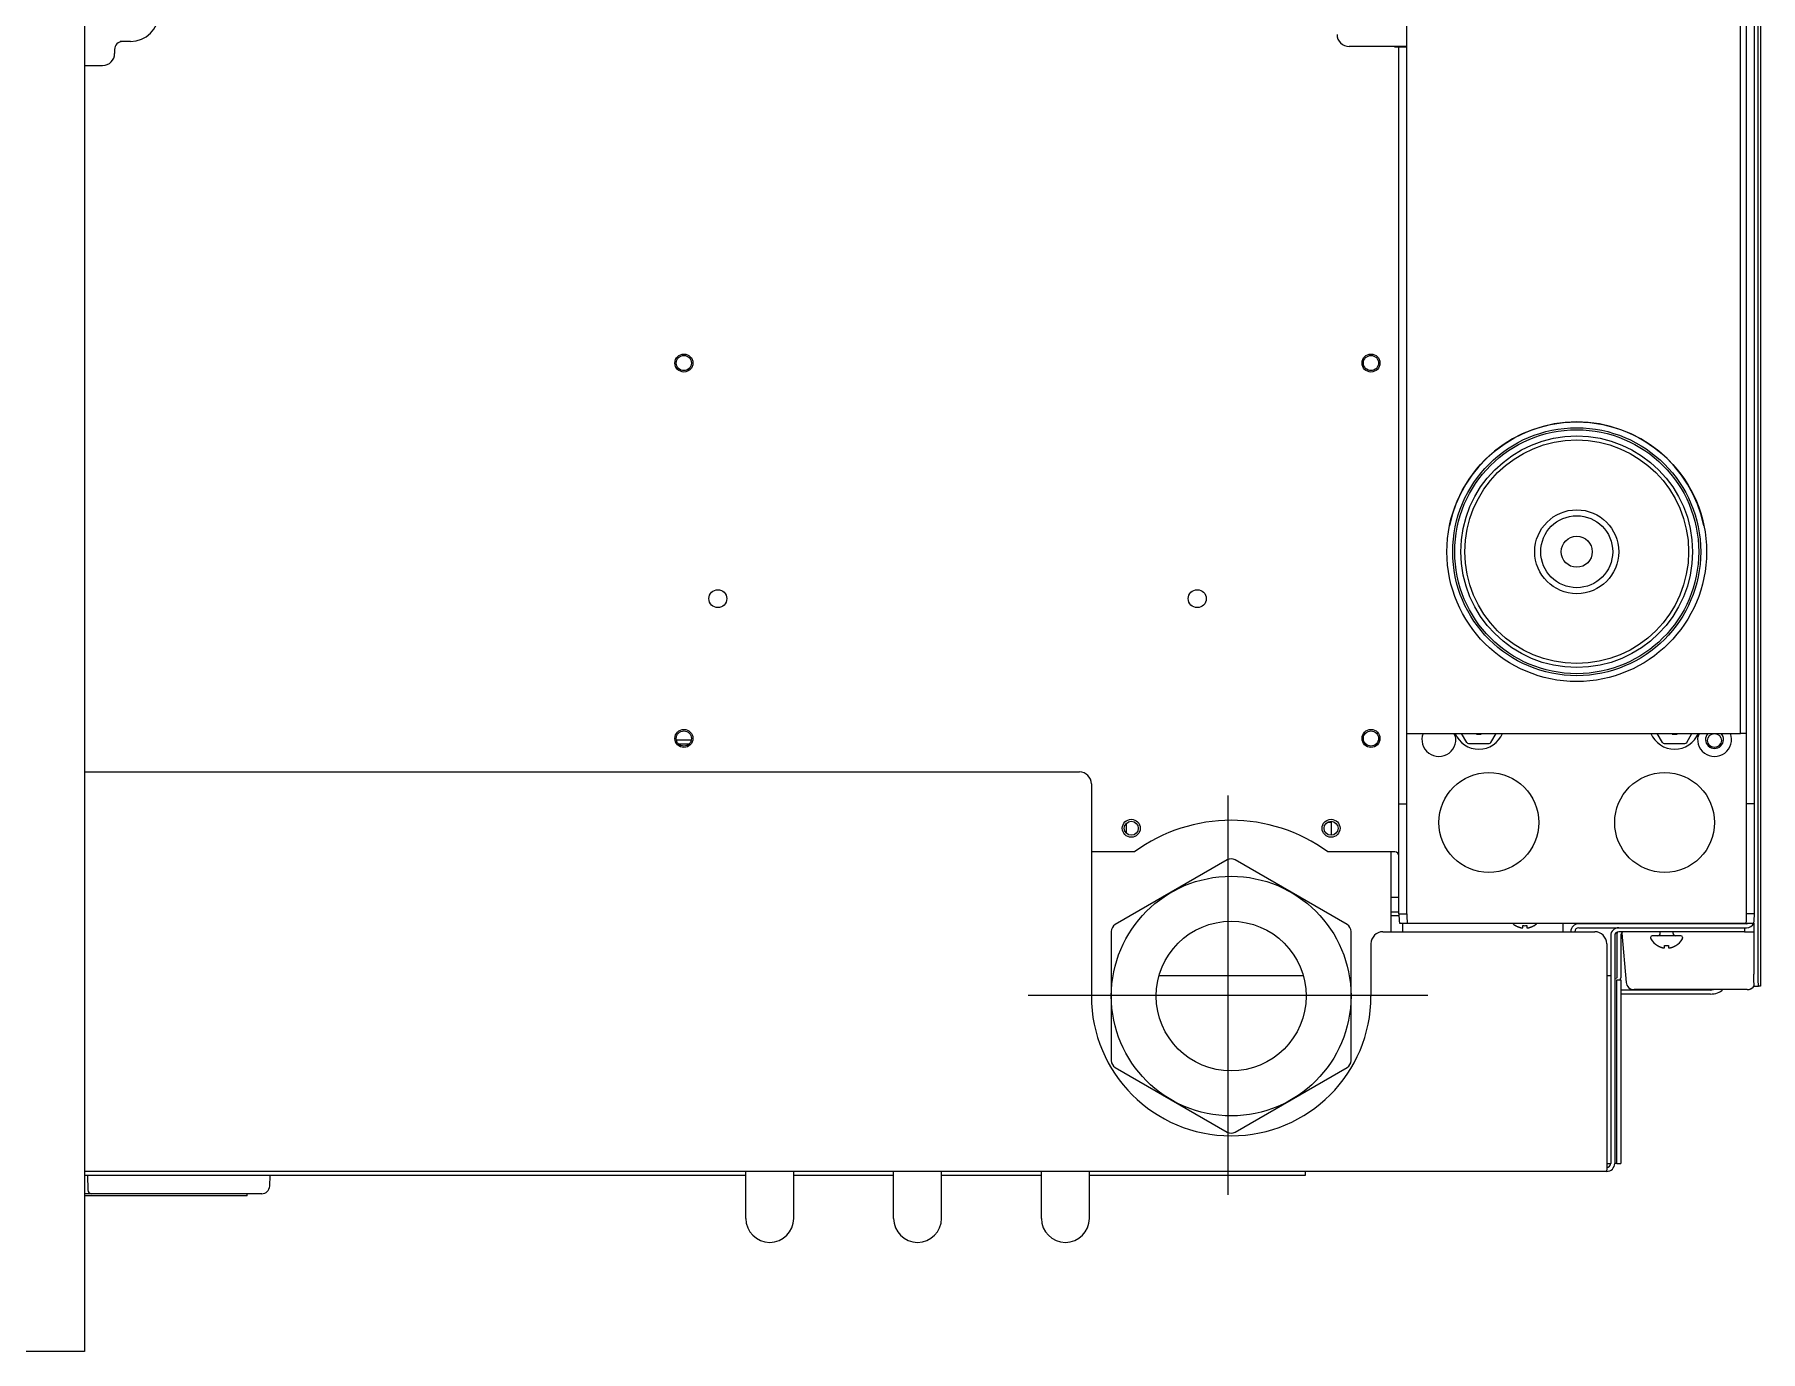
# Model space of a CAD drawing. Header units: millimetres. Extents: x 900 to 7803, y 2935 to 8583.
# Drawn here: x 5044 to 5476, y 7587.5 to 7917.2 of the extents above; entities that cross this region are included whole.
import ezdxf

# ---------------------------------------------------------------- set-up
doc = ezdxf.new("R2010")
doc.units = ezdxf.units.MM
doc.header["$LTSCALE"] = 676.148
doc.layers.get('0').update_dxf_attribs({"linetype": 'CONTINUOUS'})
doc.layers.add('ASSI', color=7, linetype='CONTINUOUS')
doc.layers.add('GEOM', color=7, linetype='CONTINUOUS')

msp = doc.modelspace()

# ---------------------------------------------------------------- linework, layer by layer
at = {"linetype": 'Continuous'}
for p, q in [((5387.52, 7742.22), (5387.52, 8325.29)), ((5471.02, 7742.22), (5471.02, 8323.59)), ((5383.52, 7914.22), (5373.02, 7914.22)), ((5387.52, 7742.22), (5471.02, 7742.22)), ((5430.52, 7693.57), (5440.52, 7693.57)), ((5472.02, 7693.57), (5472.52, 7693.57))]:
    msp.add_line(p, q, dxfattribs=at)
at = {"color": 7, "linetype": 'Continuous'}
for p, q in [((5472.52, 7742.22), (5472.52, 8325.29)), ((5384.52, 7914.04), (5384.52, 7914.2)), ((5387.52, 7914.04), (5384.52, 7914.04)), ((5472.52, 7742.22), (5471.02, 7742.22)), ((5385.52, 7701.17), (5383.52, 7701.17)), ((5414.72, 7694.1), (5414.72, 7694.13)), ((5416.09, 7693.57), (5416.11, 7693.57)), ((5416.52, 7693.58), (5416.52, 7694.13)), ((5417.52, 7694.13), (5417.52, 7693.58)), ((5417.95, 7693.57), (5418.02, 7693.58)), ((5419.32, 7694.13), (5419.32, 7694.1)), ((5472.52, 7694.57), (5430.52, 7694.57)), ((5450.22, 7689.1), (5450.22, 7689.13)), ((5451.59, 7688.57), (5451.61, 7688.57)), ((5452.02, 7688.58), (5452.02, 7689.13)), ((5453.02, 7689.13), (5453.02, 7688.58)), ((5453.45, 7688.57), (5453.52, 7688.58)), ((5454.82, 7689.13), (5454.82, 7689.1))]:
    msp.add_line(p, q, dxfattribs=at)
at = {"color": 1}
for p, q in [((5342.71, 7726.72), (5342.71, 7626.72)), ((5292.71, 7676.72), (5392.71, 7676.72))]:
    msp.add_line(p, q, dxfattribs=at)
at = {"linetype": 'Continuous'}
msp.add_circle((5464.52, 7740.47), 1.75, dxfattribs=at)
for centre, radius, start, end in [((5373.02, 7917.22), 3, 180.0007, 270.0007), ((5430.02, 7787.72), 32.5, 11.4604, 168.5396), ((5430.52, 7692.57), 1, 90, 180), ((5472.52, 7695.57), 2, 270, 334.8272)]:
    msp.add_arc(centre, radius, start, end, dxfattribs=at)
at = {"color": 7, "linetype": 'Continuous'}
for centre, radius, start, end in [((5417.22, 7698.19), 4.8, 226.5381, 238.6273), ((5417.21, 7698.18), 4.75, 238.4659, 241.0313), ((5417.2, 7698.18), 4.75, 241.0316, 241.9926), ((5417.2, 7698.17), 4.75, 241.9926, 243.3187), ((5417.2, 7698.17), 4.74, 243.3188, 244.4598), ((5417.2, 7698.17), 4.74, 244.4598, 245.4278), ((5417.2, 7698.16), 4.73, 245.4278, 246.6825), ((5417.19, 7698.16), 4.73, 246.6826, 247.4526), ((5417.19, 7698.15), 4.72, 247.4524, 248.9975), ((5417.19, 7698.15), 4.72, 248.9977, 249.4819), ((5417.18, 7698.13), 4.7, 249.4813, 251.5344), ((5417.18, 7698.12), 4.68, 251.535, 252.6227), ((5417.17, 7698.1), 4.67, 252.6228, 253.6051), ((5417.17, 7698.07), 4.64, 253.6036, 255.6824), ((5416.27, 7695.57), 2.01, 262.7259, 264.7415), ((5416.27, 7695.53), 1.97, 265.3984, 266.7833), ((5416.27, 7695.52), 1.96, 266.7841, 267.6235), ((5416.27, 7695.52), 1.96, 267.6233, 268.8455), ((5416.27, 7695.51), 1.95, 268.8459, 270.9258), ((5416.27, 7695.52), 1.95, 270.9261, 271.9964), ((5416.27, 7695.52), 1.96, 271.9964, 273.0228), ((5416.27, 7695.53), 1.97, 273.0233, 274.286), ((5416.27, 7695.54), 1.98, 274.2856, 275.1372), ((5416.26, 7695.57), 2.01, 275.1401, 277.2744), ((5417.02, 7697.89), 3.8, 262.4351, 277.5649), ((5417.77, 7695.57), 2.01, 262.7256, 264.8598), ((5417.77, 7695.54), 1.98, 264.8627, 265.7144), ((5417.77, 7695.53), 1.97, 265.714, 266.9767), ((5417.77, 7695.52), 1.96, 266.9771, 268.0037), ((5417.77, 7695.52), 1.95, 268.0037, 269.0738), ((5417.77, 7695.51), 1.95, 269.0741, 271.1541), ((5417.77, 7695.52), 1.95, 271.1544, 272.3767), ((5417.77, 7695.52), 1.96, 272.3765, 273.2159), ((5417.77, 7695.53), 1.97, 273.2166, 274.6016), ((5417.77, 7695.55), 1.98, 274.6009, 275.2558), ((5416.87, 7698.07), 4.64, 284.3176, 286.3964), ((5416.86, 7698.1), 4.67, 286.3949, 287.3772), ((5416.86, 7698.12), 4.68, 287.3773, 288.465), ((5416.85, 7698.13), 4.7, 288.4656, 290.5187), ((5416.85, 7698.15), 4.72, 290.5181, 291.0023), ((5416.85, 7698.15), 4.72, 291.0025, 292.5476), ((5416.84, 7698.16), 4.73, 292.5474, 293.3174), ((5416.84, 7698.16), 4.73, 293.3175, 294.5722), ((5416.84, 7698.17), 4.74, 294.5722, 295.5402), ((5416.84, 7698.17), 4.74, 295.5402, 296.6812), ((5416.84, 7698.17), 4.75, 296.6813, 298.0074), ((5416.83, 7698.18), 4.75, 298.0074, 298.9684), ((5416.83, 7698.18), 4.75, 298.9687, 301.5341), ((5416.82, 7698.19), 4.8, 301.3727, 313.4619), ((5430.52, 7692.57), 2, 90, 180), ((5452.72, 7693.19), 4.8, 210.3012, 238.6273), ((5452.32, 7693.19), 4.8, 301.3727, 329.6988), ((5472.52, 7695.57), 1, 270, 301.7554), ((5452.71, 7693.18), 4.75, 238.4659, 241.0313), ((5452.7, 7693.18), 4.75, 241.0316, 241.9926), ((5452.7, 7693.17), 4.75, 241.9926, 243.3187), ((5452.7, 7693.17), 4.74, 243.3188, 244.4598), ((5452.7, 7693.17), 4.74, 244.4598, 245.4278), ((5452.7, 7693.16), 4.73, 245.4278, 246.6825), ((5452.69, 7693.16), 4.73, 246.6826, 247.4526), ((5452.69, 7693.15), 4.72, 247.4524, 248.9975), ((5452.69, 7693.15), 4.72, 248.9977, 249.4819), ((5452.68, 7693.13), 4.7, 249.4813, 251.5344), ((5452.68, 7693.12), 4.68, 251.535, 252.6227), ((5452.67, 7693.1), 4.67, 252.6228, 253.6051), ((5452.67, 7693.07), 4.64, 253.6036, 255.6824), ((5451.77, 7690.57), 2.01, 262.7259, 264.7415), ((5451.77, 7690.53), 1.97, 265.3984, 266.7833), ((5451.77, 7690.52), 1.96, 266.7841, 267.6235), ((5451.77, 7690.52), 1.96, 267.6233, 268.8455), ((5451.77, 7690.51), 1.95, 268.8459, 270.9258), ((5451.77, 7690.52), 1.95, 270.9261, 271.9964), ((5451.77, 7690.52), 1.96, 271.9964, 273.0228), ((5451.77, 7690.53), 1.97, 273.0233, 274.286), ((5451.77, 7690.54), 1.98, 274.2856, 275.1372), ((5451.76, 7690.57), 2.01, 275.1401, 277.2744), ((5452.52, 7692.89), 3.8, 262.4351, 277.5649), ((5453.27, 7690.57), 2.01, 262.7256, 264.8598), ((5453.27, 7690.54), 1.98, 264.8627, 265.7144), ((5453.27, 7690.53), 1.97, 265.714, 266.9767), ((5453.27, 7690.52), 1.96, 266.9771, 268.0037), ((5453.27, 7690.52), 1.95, 268.0037, 269.0738), ((5453.27, 7690.51), 1.95, 269.0741, 271.1541), ((5453.27, 7690.52), 1.95, 271.1544, 272.3767), ((5453.27, 7690.52), 1.96, 272.3765, 273.2159), ((5453.27, 7690.53), 1.97, 273.2166, 274.6016), ((5453.27, 7690.55), 1.98, 274.6009, 275.2558), ((5452.37, 7693.07), 4.64, 284.3176, 286.3964), ((5452.36, 7693.1), 4.67, 286.3949, 287.3772), ((5452.36, 7693.12), 4.68, 287.3773, 288.465), ((5452.35, 7693.13), 4.7, 288.4656, 290.5187), ((5452.35, 7693.15), 4.72, 290.5181, 291.0023), ((5452.35, 7693.15), 4.72, 291.0025, 292.5476), ((5452.34, 7693.16), 4.73, 292.5474, 293.3174), ((5452.34, 7693.16), 4.73, 293.3175, 294.5722), ((5452.34, 7693.17), 4.74, 294.5722, 295.5402), ((5452.34, 7693.17), 4.74, 295.5402, 296.6812), ((5452.34, 7693.17), 4.75, 296.6813, 298.0074), ((5452.33, 7693.18), 4.75, 298.0074, 298.9684), ((5452.33, 7693.18), 4.75, 298.9687, 301.5341)]:
    msp.add_arc(centre, radius, start, end, dxfattribs=at)
at = {"linetype": 'Continuous'}
msp.add_open_spline([(5384.53, 7914.22), (5384.19, 7914.22), (5383.85, 7914.22), (5383.52, 7914.22)], degree=3, dxfattribs=at)
for points, knots in [([(5387.32, 7914.2), (5387.18, 7914.21), (5386.25, 7914.22), (5385.32, 7914.22), (5384.53, 7914.22)], [0, 0, 0, 0, 0.15208, 1, 1, 1, 1]), ([(5387.52, 7914.2), (5387.52, 7914.21), (5387.41, 7914.18), (5387.37, 7914.2), (5387.32, 7914.2)], [0, 0, 0, 0, 0.252759, 1, 1, 1, 1])]:
    msp.add_open_spline(points, degree=3, knots=knots, dxfattribs=at)
at = {"layer": 'ASSI', "color": 7, "linetype": 'Continuous'}
for p, q in [((5448.52, 7691.17), (5448.52, 7690.97)), ((5456.12, 7691.57), (5448.92, 7691.57)), ((5450.92, 7694.57), (5450.92, 7694.72)), ((5450.92, 7692.17), (5450.92, 7692.49)), ((5454.12, 7694.57), (5454.12, 7694.72)), ((5454.12, 7692.17), (5454.12, 7692.49)), ((5456.52, 7691.17), (5456.52, 7690.97))]:
    msp.add_line(p, q, dxfattribs=at)
at = {"layer": 'ASSI', "linetype": 'Continuous'}
for centre, radius in [((5206.52, 7834.97), 2.25), ((5206.52, 7834.97), 1.9), ((5378.52, 7834.97), 2.25), ((5378.52, 7834.97), 1.9), ((5215.02, 7775.97), 2.25), ((5335.02, 7775.97), 2.25), ((5206.52, 7740.97), 2.25), ((5206.52, 7740.97), 1.9), ((5378.52, 7740.97), 2.25), ((5378.52, 7740.97), 1.9), ((5318.52, 7718.47), 2.25), ((5368.52, 7718.47), 2.25), ((5318.52, 7718.47), 1.75), ((5368.52, 7718.47), 1.75)]:
    msp.add_circle(centre, radius, dxfattribs=at)
at = {"layer": 'ASSI', "color": 7, "linetype": 'Continuous'}
for centre, radius in [((5430.02, 7787.72), 32.5), ((5430.02, 7787.72), 31.04), ((5430.02, 7787.72), 30.54), ((5430.02, 7787.72), 10.5), ((5430.02, 7787.72), 9), ((5430.02, 7787.72), 3.9), ((5408.02, 7719.92), 12.5), ((5452.02, 7719.92), 12.5)]:
    msp.add_circle(centre, radius, dxfattribs=at)
for centre, radius, start, end in [((5395.52, 7740.72), 4.25, 159.2869, 20.7131), ((5464.52, 7740.72), 4.25, 159.2869, 20.7131), ((5417.22, 7698.19), 4.8, 226.5798, 238.6273), ((5416.82, 7698.19), 4.8, 301.3727, 313.4202), ((5448.92, 7691.17), 0.4, 90, 180), ((5448.92, 7690.97), 0.4, 180, 210.3012), ((5452.72, 7693.19), 4.8, 210.3012, 238.6273), ((5452.32, 7693.19), 4.8, 301.3727, 329.6988), ((5456.12, 7691.17), 0.4, 0, 90), ((5456.12, 7690.97), 0.4, 329.6988, 360)]:
    msp.add_arc(centre, radius, start, end, dxfattribs=at)
at = {"layer": 'ASSI', "linetype": 'Continuous'}
for centre, radius, start, end in [((5405.52, 7744.72), 6.75, 201.7483, 209.5193), ((5454.52, 7744.72), 6.75, 330.4807, 338.2517), ((5464.52, 7740.72), 2.25, 138.1814, 41.8186), ((5464.52, 7740.72), 1.9, 219.139, 323.6241)]:
    msp.add_arc(centre, radius, start, end, dxfattribs=at)
at = {"layer": 'GEOM', "color": 7, "linetype": 'Continuous'}
for p, q in [((5056.52, 8457.47), (5056.52, 7587.47)), ((5068.02, 7915.47), (5065.4, 7915.47)), ((5064.02, 7913.47), (5064.02, 7912.46)), ((5056.52, 7909.47), (5061.01, 7909.47)), ((5207.73, 7739.57), (5205.3, 7739.57)), ((5387.52, 7697.02), (5387.52, 7742.22)), ((5402.49, 7739.97), (5401.19, 7742.22)), ((5402.92, 7739.72), (5408.12, 7739.72)), ((5404.89, 7742.22), (5404.89, 7742.07)), ((5404.89, 7742.07), (5404.92, 7742.22)), ((5404.89, 7742.07), (5406.14, 7742.07)), ((5406.14, 7742.07), (5406.11, 7742.22)), ((5406.14, 7742.07), (5406.14, 7742.22)), ((5408.55, 7739.97), (5409.85, 7742.22)), ((5451.49, 7739.97), (5450.19, 7742.22)), ((5451.92, 7739.72), (5457.12, 7739.72)), ((5453.89, 7742.22), (5453.89, 7742.07)), ((5453.89, 7742.07), (5453.92, 7742.22)), ((5453.89, 7742.07), (5455.14, 7742.07)), ((5455.14, 7742.07), (5455.11, 7742.22)), ((5455.14, 7742.07), (5455.14, 7742.22)), ((5457.55, 7739.97), (5458.85, 7742.22)), ((5472.52, 7697.02), (5472.52, 7742.22)), ((5385.52, 7724.62), (5387.52, 7724.62)), ((5474.52, 7724.62), (5472.52, 7724.62)), ((5317.27, 7719.68), (5317.27, 7717.26)), ((5367.79, 7720.04), (5368.52, 7720.04)), ((5368.52, 7720.22), (5368.52, 7716.72)), ((5342.52, 7710.54), (5314.52, 7694.37)), ((5372.52, 7694.37), (5344.52, 7710.54)), ((5385.52, 7696.57), (5383.52, 7696.57)), ((5385.52, 7697.02), (5387.52, 7697.02)), ((5474.52, 7697.02), (5472.52, 7697.02)), ((5313.52, 7692.64), (5313.52, 7660.31)), ((5373.52, 7660.31), (5373.52, 7692.64)), ((5385.69, 7694.72), (5474.35, 7694.72)), ((5386.52, 7692.57), (5386.52, 7694.72)), ((5426.52, 7694.72), (5426.52, 7692.57)), ((5438.52, 7691.57), (5438.52, 7634.57)), ((5440.02, 7691.57), (5440.02, 7681.07)), ((5440.52, 7693.57), (5472.02, 7693.57)), ((5441.3, 7692.22), (5442.38, 7679.9)), ((5472.02, 7693.57), (5472.02, 7692.57)), ((5472.02, 7692.57), (5474.34, 7692.57)), ((5474.34, 7694.72), (5474.34, 7681.97)), ((5361.56, 7681.57), (5325.48, 7681.57)), ((5438.52, 7681.57), (5437.52, 7681.57)), ((5440.02, 7680.57), (5441.02, 7680.57)), ((5440.02, 7634.57), (5440.02, 7680.57)), ((5463.48, 7677.97), (5441.02, 7677.97)), ((5472.7, 7678.07), (5444.37, 7678.07)), ((5472.7, 7678.07), (5472.72, 7678.07)), ((5474.41, 7678.97), (5475.5, 7678.97)), ((5474.44, 7679.01), (5474.46, 7679.06)), ((5314.52, 7658.58), (5342.52, 7642.41)), ((5344.52, 7642.41), (5372.52, 7658.58)), ((5437.52, 7634.57), (5438.52, 7634.57)), ((5439.94, 7634.57), (5439.52, 7634.57)), ((5440.02, 7634.57), (5441.02, 7634.57)), ((5057.24, 7631.57), (5057.3, 7627.96)), ((5102.84, 7628.9), (5102.93, 7631.57)), ((5222.02, 7620.8), (5222.02, 7632.57)), ((5234.02, 7620.8), (5234.02, 7632.57)), ((5259.02, 7620.8), (5259.02, 7632.57)), ((5271.02, 7620.8), (5271.02, 7632.57)), ((5296.02, 7620.8), (5296.02, 7632.57)), ((5308.02, 7620.8), (5308.02, 7632.57)), ((5362.02, 7632.57), (5362.02, 7631.57)), ((5437.52, 7632.57), (5437.52, 7632.84)), ((5100.84, 7626.97), (5056.52, 7626.97)), ((5097.21, 7626.47), (5056.52, 7626.47)), ((5097.21, 7626.47), (5097.21, 7626.97)), ((5056.52, 7587.47), (5026.52, 7587.47))]:
    msp.add_line(p, q, dxfattribs=at)
at = {"layer": 'GEOM', "linetype": 'Continuous'}
for p, q in [((5474.52, 7697.02), (5474.52, 8327.96)), ((5475.34, 8276.46), (5475.34, 7681.97)), ((5476.02, 8276.45), (5476.02, 7678.97)), ((5385.52, 7697.02), (5385.52, 7914.04)), ((5208.37, 7740.57), (5204.67, 7740.57)), ((5056.52, 7732.57), (5305.52, 7732.57)), ((5308.52, 7729.57), (5308.52, 7676.47)), ((5319.32, 7712.57), (5308.52, 7712.57)), ((5384.52, 7712.57), (5367.71, 7712.57)), ((5383.52, 7712.57), (5383.52, 7692.57)), ((5383.52, 7697.57), (5385.52, 7697.57)), ((5381.52, 7692.57), (5434.52, 7692.57)), ((5439.52, 7691.57), (5439.52, 7634.57)), ((5472.02, 7692.57), (5440.52, 7692.57)), ((5441.02, 7691.57), (5441.02, 7681.07)), ((5378.52, 7689.57), (5378.52, 7676.47)), ((5437.52, 7689.57), (5437.52, 7632.84)), ((5441.02, 7680.57), (5441.02, 7634.57)), ((5476.02, 7678.97), (5475.5, 7678.97)), ((5463.48, 7676.97), (5441.02, 7676.97)), ((5437.52, 7632.57), (5056.52, 7632.57)), ((5222.02, 7631.57), (5056.52, 7631.57)), ((5259.02, 7631.57), (5234.02, 7631.57)), ((5296.02, 7631.57), (5271.02, 7631.57)), ((5362.02, 7631.57), (5308.02, 7631.57))]:
    msp.add_line(p, q, dxfattribs=at)
at = {"layer": 'GEOM', "color": 7, "linetype": 'Continuous'}
msp.add_lwpolyline([(5472.72, 7678.07), (5473.09, 7678.11), (5473.51, 7678.24), (5473.88, 7678.44), (5474.19, 7678.7), (5474.44, 7679.01)], dxfattribs=at)
for centre, radius in [((5430.02, 7787.72), 29), ((5430.02, 7787.72), 28), ((5343.52, 7676.47), 30), ((5343.52, 7676.47), 18.75)]:
    msp.add_circle(centre, radius, dxfattribs=at)
for centre, radius, start, end in [((5068.02, 7922.47), 7, 270, 90), ((5405.52, 7744.72), 6.45, 202.8197, 337.1803), ((5402.92, 7740.22), 0.5, 210, 270), ((5408.12, 7740.22), 0.5, 270, 330), ((5454.52, 7744.72), 6.45, 202.8197, 337.1803), ((5451.92, 7740.22), 0.5, 210, 270), ((5457.12, 7740.22), 0.5, 270, 330), ((5343.52, 7708.81), 2, 60, 120), ((5432.46, 7696.99), 44.95, 179.958, 182.891), ((5427.57, 7696.99), 44.95, 357.109, 0.042), ((5315.52, 7692.64), 2, 120, 180), ((5371.52, 7692.64), 2, 0, 60), ((5440.52, 7691.57), 2, 90, 180), ((5442.02, 7691.57), 2, 151.9195, 180), ((5450.32, 7692.17), 0.6, 270, 360), ((5454.72, 7692.17), 0.6, 180, 270), ((5439.02, 7681.07), 1, 346.5021, 360), ((5444.37, 7680.07), 2, 185, 270), ((5472.77, 7680.09), 1.99, 326.1364, 327.1037), ((5472.76, 7680.09), 1.99, 327.1037, 328.7825), ((5315.52, 7660.31), 2, 180, 240), ((5371.52, 7660.31), 2, 300, 360), ((5343.52, 7644.14), 2, 240, 300), ((5437.52, 7634.57), 1, 270, 360), ((5058.3, 7627.97), 1, 181.0001, 270.0061), ((5100.84, 7628.97), 2, 269.9999, 357.9984), ((5228.02, 7620.8), 6, 180, 360), ((5265.02, 7620.8), 6, 180, 360), ((5302.02, 7620.8), 6, 180, 360)]:
    msp.add_arc(centre, radius, start, end, dxfattribs=at)
at = {"layer": 'GEOM', "linetype": 'Continuous'}
for centre, radius, start, end in [((5305.52, 7729.57), 3, 0, 90), ((5343.52, 7679.47), 41, 53.8346, 126.1654), ((5384.52, 7711.57), 1, 0, 90), ((5381.52, 7689.57), 3, 90, 180), ((5434.52, 7689.57), 3, 0, 90), ((5440.52, 7691.57), 1, 90, 180), ((5442.02, 7691.57), 1, 120, 180), ((5439.02, 7681.07), 2, 345.4998, 360), ((5343.52, 7676.47), 35, 180, 360), ((5437.52, 7634.57), 2, 270, 360)]:
    msp.add_arc(centre, radius, start, end, dxfattribs=at)
at = {"layer": 'GEOM', "color": 7, "linetype": 'Continuous'}
for centre, major_axis, ratio, start_param, end_param in [((5066.03, 7913.47), (-2.01, 0), 0.993605, 4.712389, 6.283185), ((5061, 7912.48), (2.89, -0.89), 0.993, -1.268859, 0.297972), ((5463.48, 7678.97), (1.73, 0), 0.57735, -1.570796, -1.12367)]:
    msp.add_ellipse(centre, major_axis=major_axis, ratio=ratio, start_param=start_param, end_param=end_param, dxfattribs=at)
at = {"layer": 'GEOM', "linetype": 'Continuous'}
msp.add_ellipse((5463.48, 7678.97), major_axis=(3.46, 0), ratio=0.57735, start_param=-1.570796, end_param=-0.467724, dxfattribs=at)
for points in [[(5385.52, 7697.02), (5385.52, 7696.25), (5385.57, 7695.48), (5385.69, 7694.72)], [(5474.35, 7694.72), (5474.46, 7695.48), (5474.52, 7696.25), (5474.52, 7697.02)]]:
    msp.add_open_spline(points, degree=3, dxfattribs=at)
at = {"layer": 'GEOM', "color": 7, "linetype": 'Continuous'}
for points, knots in [([(5474.5, 7678.97), (5474.48, 7678.97), (5474.46, 7679.09), (5474.43, 7679.23), (5474.41, 7679.52), (5474.38, 7679.88), (5474.37, 7680.33), (5474.35, 7681.03), (5474.34, 7681.59), (5474.34, 7681.97)], [0, 0, 0, 0, 0.021666, 0.079165, 0.171618, 0.295699, 0.446725, 0.618937, 1, 1, 1, 1]), ([(5472.72, 7678.07), (5473.05, 7678.08), (5473.71, 7678.24), (5474.23, 7678.7), (5474.42, 7678.98)], [0, 0, 0, 0, 0.491735, 1, 1, 1, 1])]:
    msp.add_open_spline(points, degree=3, knots=knots, dxfattribs=at)
at = {"layer": 'GEOM', "linetype": 'Continuous'}
msp.add_open_spline([(5475.34, 7681.97), (5475.34, 7681.59), (5475.35, 7681.03), (5475.36, 7680.33), (5475.38, 7679.88), (5475.41, 7679.52), (5475.43, 7679.23), (5475.46, 7679.09), (5475.48, 7678.97), (5475.5, 7678.97)], degree=3, knots=[0, 0, 0, 0, 0.381063, 0.553275, 0.704301, 0.828382, 0.920835, 0.978334, 1, 1, 1, 1], dxfattribs=at)

doc.saveas('drawing.dxf')
